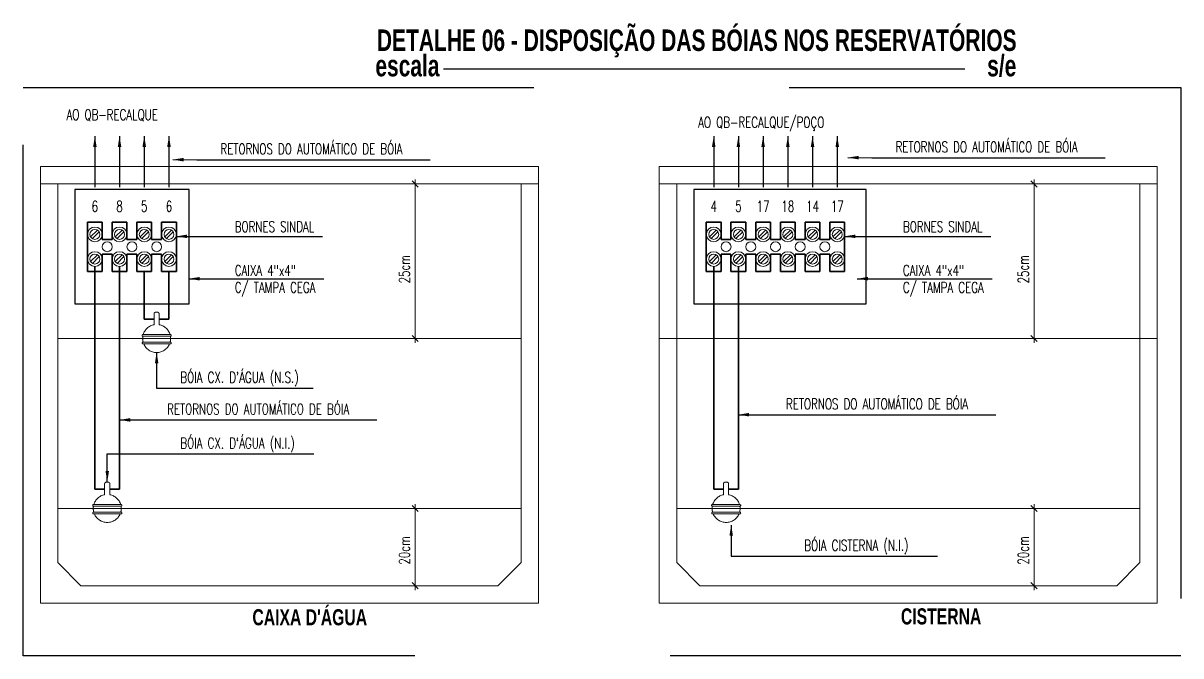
# Model space of a CAD drawing. Header units: millimetres. Extents: x 867 to 1330, y 209 to 507.
# Drawn here: x 1116.62 to 1138.21, y 254.85 to 266.64 of the extents above; entities that cross this region are included whole.
import ezdxf
from ezdxf.enums import TextEntityAlignment as Align

# ---------------------------------------------------------------- set-up
doc = ezdxf.new("R2010")
doc.units = ezdxf.units.MM
doc.header["$LTSCALE"] = 5
doc.linetypes.add('HIDDEN', pattern=[9.525, 6.35, -3.175])
for name, color, linetype, lineweight in [('I-ARQ', 8, 'Continuous', 0), ('I-CAIXAS', 3, 'Continuous', 30), ('I-DU_AZUL', 5, 'Continuous', 35), ('I-DU_VERMELHO', 1, 'HIDDEN', 5), ('I-ELET_EMB', 5, 'Continuous', 35), ('I-LIN_CHAMADA', 9, 'Continuous', 9), ('I-TEXTOS', 2, 'Continuous', 25)]:
    doc.layers.add(name, color=color, linetype=linetype, lineweight=lineweight)
doc.styles.add('ROMANS', font='ROMANS.SHX', dxfattribs={"height": 0.25})
doc.styles.add('SANSSERIFBOLD', font='sasb____.pfb')
doc.styles.get("Standard").update_dxf_attribs({"font": 'arial.ttf'})
doc.dimstyles.new('CHAMSETA_100', dxfattribs={"dimtxt": 0.18, "dimasz": 0.2, "dimexe": 0.18, "dimexo": 0.0625, "dimgap": 0.09, "dimtad": 0, "dimtih": 1, "dimtoh": 1, "dimdec": 4, "dimzin": 0, "dimdsep": 46, "dimtxsty": 'Standard', "dimcen": 0.09, "dimadec": 0, "dimazin": 0, "dimtfac": 1, "dimtdec": 4, "dimtofl": 0, "dimtmove": 0, "dimatfit": 3, "dimfxl": 1, "dimtolj": 1, "dimtzin": 0, "dimarcsym": 0})

# ---------------------------------------------------------------- blocks, each defined once
blk = doc.blocks.new('CRUZ')
for p, q in [((-2.04, 0), (2.04, 0)), ((-1.44, -1.44), (1.44, 1.44)), ((0, 1.97), (0, -1.97))]:
    blk.add_line(p, q)

msp = doc.modelspace()

# ---------------------------------------------------------------- linework, layer by layer
at = {"linetype": 'HIDDEN', "ltscale": 0.3}
for p, q in [((1118.465, 262.782), (1118.339, 262.656)), ((1118.339, 262.195), (1118.465, 262.321))]:
    msp.add_line(p, q, dxfattribs=at)
msp.add_lwpolyline([(1116.62, 265.443), (1138.212, 265.443), (1138.212, 254.847), (1116.62, 254.847)], close=True, dxfattribs=at)
at = {"layer": 'I-ARQ'}
for p, q in [((1126.231, 263.966), (1116.943, 263.966)), ((1116.943, 263.966), (1116.943, 263.642)), ((1126.231, 263.642), (1126.231, 263.966)), ((1137.773, 263.966), (1128.485, 263.966)), ((1128.485, 263.966), (1128.485, 263.642)), ((1137.773, 263.642), (1137.773, 263.966)), ((1126.231, 263.642), (1116.943, 263.642)), ((1116.943, 263.642), (1116.943, 255.83)), ((1117.267, 263.642), (1117.267, 256.586)), ((1125.907, 256.586), (1125.907, 263.642)), ((1126.231, 255.83), (1126.231, 263.642)), ((1137.773, 263.642), (1128.485, 263.642)), ((1128.485, 263.642), (1128.485, 255.83)), ((1128.809, 263.642), (1128.809, 256.586)), ((1137.449, 256.586), (1137.449, 263.642)), ((1137.773, 255.83), (1137.773, 263.642)), ((1123.932, 263.602), (1123.932, 260.802)), ((1135.474, 263.602), (1135.474, 260.802)), ((1125.907, 260.762), (1117.267, 260.762)), ((1137.773, 260.762), (1128.485, 260.762)), ((1125.907, 257.594), (1117.267, 257.594)), ((1137.449, 257.594), (1128.809, 257.594)), ((1123.932, 257.554), (1123.932, 256.194)), ((1135.474, 257.554), (1135.474, 256.194)), ((1117.267, 256.586), (1117.699, 256.154)), ((1125.475, 256.154), (1125.907, 256.586)), ((1128.809, 256.586), (1129.241, 256.154)), ((1137.017, 256.154), (1137.449, 256.586)), ((1117.699, 256.154), (1125.475, 256.154)), ((1129.241, 256.154), (1137.017, 256.154)), ((1116.943, 255.83), (1126.231, 255.83)), ((1128.485, 255.83), (1137.773, 255.83))]:
    msp.add_line(p, q, dxfattribs=at)
at = {"layer": 'I-CAIXAS', "color": 3, "linetype": 'HIDDEN'}
for points in [[(1117.584, 261.407), (1119.714, 261.407), (1119.714, 263.537), (1117.584, 263.537)], [(1129.126, 261.407), (1132.342, 261.407), (1132.342, 263.537), (1129.126, 263.537)]]:
    msp.add_lwpolyline(points, close=True, dxfattribs=at)
at = {"layer": 'I-DU_AZUL'}
for p, q in [((1118.096, 262.933), (1117.819, 262.933)), ((1117.819, 262.933), (1117.819, 262.011)), ((1118.096, 262.61), (1118.096, 262.933)), ((1118.557, 262.933), (1118.28, 262.933)), ((1118.28, 262.933), (1118.28, 262.61)), ((1118.557, 262.61), (1118.557, 262.933)), ((1119.017, 262.933), (1118.741, 262.933)), ((1118.741, 262.933), (1118.741, 262.61)), ((1119.017, 262.61), (1119.017, 262.933)), ((1119.478, 262.933), (1119.202, 262.933)), ((1119.202, 262.933), (1119.202, 262.61)), ((1119.478, 262.011), (1119.478, 262.933)), ((1129.638, 262.933), (1129.361, 262.933)), ((1129.361, 262.933), (1129.361, 262.011)), ((1129.638, 262.61), (1129.638, 262.933)), ((1130.099, 262.933), (1129.822, 262.933)), ((1129.822, 262.933), (1129.822, 262.61)), ((1130.099, 262.61), (1130.099, 262.933)), ((1130.283, 262.933), (1130.283, 262.61)), ((1130.559, 262.933), (1130.283, 262.933)), ((1130.559, 262.61), (1130.559, 262.933)), ((1131.02, 262.933), (1130.744, 262.933)), ((1130.744, 262.933), (1130.744, 262.61)), ((1131.02, 262.61), (1131.02, 262.933)), ((1131.205, 262.933), (1131.205, 262.61)), ((1131.481, 262.933), (1131.205, 262.933)), ((1131.481, 262.61), (1131.481, 262.933)), ((1131.942, 262.933), (1131.665, 262.933)), ((1131.665, 262.933), (1131.665, 262.61)), ((1131.942, 262.011), (1131.942, 262.933)), ((1118.28, 262.61), (1118.096, 262.61)), ((1118.741, 262.61), (1118.557, 262.61)), ((1119.202, 262.61), (1119.017, 262.61)), ((1129.822, 262.61), (1129.638, 262.61)), ((1130.283, 262.61), (1130.099, 262.61)), ((1130.744, 262.61), (1130.559, 262.61)), ((1131.205, 262.61), (1131.02, 262.61)), ((1131.665, 262.61), (1131.481, 262.61)), ((1118.096, 262.334), (1118.28, 262.334)), ((1118.096, 262.011), (1118.096, 262.334)), ((1118.28, 262.334), (1118.28, 262.011)), ((1118.557, 262.334), (1118.741, 262.334)), ((1118.557, 262.011), (1118.557, 262.334)), ((1118.741, 262.334), (1118.741, 262.011)), ((1119.017, 262.334), (1119.202, 262.334)), ((1119.017, 262.011), (1119.017, 262.334)), ((1119.202, 262.334), (1119.202, 262.011)), ((1129.638, 262.334), (1129.822, 262.334)), ((1129.638, 262.011), (1129.638, 262.334)), ((1129.822, 262.334), (1129.822, 262.011)), ((1130.099, 262.334), (1130.283, 262.334)), ((1130.099, 262.011), (1130.099, 262.334)), ((1130.283, 262.334), (1130.283, 262.011)), ((1130.559, 262.334), (1130.744, 262.334)), ((1130.559, 262.011), (1130.559, 262.334)), ((1130.744, 262.334), (1130.744, 262.011)), ((1131.02, 262.334), (1131.205, 262.334)), ((1131.02, 262.011), (1131.02, 262.334)), ((1131.205, 262.334), (1131.205, 262.011)), ((1131.481, 262.334), (1131.665, 262.334)), ((1131.481, 262.011), (1131.481, 262.334)), ((1131.665, 262.334), (1131.665, 262.011)), ((1117.819, 262.011), (1118.096, 262.011)), ((1118.28, 262.011), (1118.557, 262.011)), ((1118.741, 262.011), (1119.017, 262.011)), ((1119.202, 262.011), (1119.478, 262.011)), ((1129.361, 262.011), (1129.638, 262.011)), ((1129.822, 262.011), (1130.099, 262.011)), ((1130.283, 262.011), (1130.559, 262.011)), ((1130.744, 262.011), (1131.02, 262.011)), ((1131.205, 262.011), (1131.481, 262.011)), ((1131.665, 262.011), (1131.942, 262.011))]:
    msp.add_line(p, q, dxfattribs=at)
at = {"layer": 'I-DU_VERMELHO', "ltscale": 0.1}
for p, q in [((1119.061, 261.018), (1119.061, 261.222)), ((1119.127, 261.251), (1119.09, 261.251)), ((1119.156, 261.019), (1119.156, 261.222))]:
    msp.add_line(p, q, dxfattribs=at)
at = {"layer": 'I-DU_VERMELHO', "color": 253}
for p, q in [((1119.368, 260.835), (1118.852, 260.835)), ((1118.837, 260.819), (1118.837, 260.821)), ((1118.84, 260.675), (1118.84, 260.677)), ((1119.368, 260.804), (1118.852, 260.804)), ((1119.369, 260.692), (1118.855, 260.692)), ((1119.369, 260.661), (1118.855, 260.661)), ((1119.382, 260.819), (1119.382, 260.821)), ((1119.384, 260.675), (1119.384, 260.677)), ((1117.917, 257.651), (1117.917, 257.653)), ((1118.447, 257.667), (1117.931, 257.667)), ((1118.447, 257.636), (1117.931, 257.636)), ((1118.462, 257.651), (1118.462, 257.653)), ((1117.92, 257.507), (1117.92, 257.509)), ((1118.449, 257.524), (1117.934, 257.524)), ((1118.449, 257.493), (1117.934, 257.493)), ((1118.463, 257.507), (1118.463, 257.509))]:
    msp.add_line(p, q, dxfattribs=at)
at = {"layer": 'I-DU_VERMELHO'}
for p, q in [((1118.14, 257.85), (1118.14, 258.054)), ((1118.207, 258.083), (1118.169, 258.083)), ((1118.236, 257.851), (1118.236, 258.054)), ((1129.682, 257.85), (1129.682, 258.054)), ((1129.749, 258.083), (1129.711, 258.083)), ((1129.778, 257.851), (1129.778, 258.054))]:
    msp.add_line(p, q, dxfattribs=at)
at = {"layer": 'I-DU_VERMELHO', "ltscale": 0.1}
for centre, start, end in [((1119.09, 261.222), 90, 180), ((1119.127, 261.222), 360, 90)]:
    msp.add_arc(centre, 0.0289, start, end, dxfattribs=at)
at = {"layer": 'I-DU_VERMELHO', "color": 253}
for centre, radius, start, end in [((1118.852, 260.821), 0.0145, 90, 180), ((1119.368, 260.821), 0.0145, 360, 90), ((1118.852, 260.819), 0.0145, 180, 270), ((1118.855, 260.677), 0.0145, 90, 180), ((1118.855, 260.675), 0.0145, 180, 270), ((1119.11, 260.762), 0.261, 170.6997, 195.6187), ((1119.11, 260.762), 0.261, 344.3813, 9.3003), ((1119.368, 260.819), 0.0145, 270, 360), ((1119.369, 260.677), 0.0145, 360, 90), ((1119.369, 260.675), 0.0145, 270, 360), ((1117.931, 257.653), 0.0145, 90, 180), ((1117.931, 257.651), 0.0145, 180, 270), ((1118.447, 257.653), 0.0145, 360, 90), ((1118.447, 257.651), 0.0145, 270, 360), ((1117.934, 257.509), 0.0145, 90, 180), ((1117.934, 257.507), 0.0145, 180, 270), ((1118.449, 257.509), 0.0145, 360, 90), ((1118.449, 257.507), 0.0145, 270, 360)]:
    msp.add_arc(centre, radius, start, end, dxfattribs=at)
at = {"layer": 'I-DU_VERMELHO'}
for centre, radius, start, end in [((1119.11, 260.762), 0.261, 100.7383, 163.7492), ((1119.11, 260.762), 0.261, 16.2508, 79.7357), ((1119.11, 260.762), 0.261, 202.797, 337.203), ((1118.169, 258.054), 0.0289, 90, 180), ((1118.207, 258.054), 0.0289, 360, 90), ((1129.711, 258.054), 0.0289, 90, 180), ((1129.749, 258.054), 0.0289, 360, 90), ((1118.189, 257.594), 0.261, 100.7383, 163.7492), ((1118.189, 257.594), 0.261, 16.2508, 79.7357), ((1129.731, 257.594), 0.261, 100.7383, 163.7492), ((1129.731, 257.594), 0.261, 16.2508, 79.7357), ((1118.189, 257.594), 0.261, 170.6997, 195.6187), ((1118.189, 257.594), 0.261, 344.3813, 9.3003), ((1129.731, 257.594), 0.261, 170.6997, 195.6187), ((1129.731, 257.594), 0.261, 344.3813, 9.3003), ((1118.189, 257.594), 0.261, 202.797, 337.203), ((1129.731, 257.594), 0.261, 202.797, 337.203)]:
    msp.add_arc(centre, radius, start, end, dxfattribs=at)
at = {"layer": 'I-ELET_EMB', "ltscale": 0.1}
for p, q in [((1117.958, 257.952), (1117.958, 262.103)), ((1118.418, 257.952), (1118.418, 262.103)), ((1118.878, 261.12), (1118.878, 262.011)), ((1119.339, 261.12), (1119.339, 262.011)), ((1129.5, 257.952), (1129.5, 262.103)), ((1129.96, 257.952), (1129.96, 262.103)), ((1119.061, 261.12), (1118.878, 261.12)), ((1119.156, 261.12), (1119.339, 261.12)), ((1118.14, 257.952), (1117.958, 257.952)), ((1118.236, 257.952), (1118.418, 257.952)), ((1129.682, 257.952), (1129.5, 257.952)), ((1129.778, 257.952), (1129.96, 257.952))]:
    msp.add_line(p, q, dxfattribs=at)
at = {"layer": 'I-LIN_CHAMADA', "color": 9}
for p, q in [((1118.004, 262.782), (1117.878, 262.656)), ((1118.926, 262.782), (1118.8, 262.656)), ((1119.387, 262.782), (1119.261, 262.656)), ((1129.546, 262.782), (1129.42, 262.656)), ((1130.007, 262.782), (1129.881, 262.656)), ((1130.468, 262.782), (1130.342, 262.656)), ((1130.929, 262.782), (1130.803, 262.656)), ((1131.39, 262.782), (1131.263, 262.656)), ((1131.85, 262.782), (1131.724, 262.656)), ((1118.037, 262.749), (1117.911, 262.623)), ((1118.498, 262.749), (1118.372, 262.623)), ((1118.959, 262.749), (1118.832, 262.623)), ((1119.419, 262.749), (1119.293, 262.623)), ((1129.579, 262.749), (1129.453, 262.623)), ((1130.04, 262.749), (1129.914, 262.623)), ((1130.501, 262.749), (1130.374, 262.623)), ((1130.961, 262.749), (1130.835, 262.623)), ((1131.422, 262.749), (1131.296, 262.623)), ((1131.883, 262.749), (1131.757, 262.623)), ((1117.878, 262.195), (1118.004, 262.321)), ((1117.911, 262.162), (1118.037, 262.288)), ((1118.372, 262.162), (1118.498, 262.288)), ((1118.8, 262.195), (1118.926, 262.321)), ((1118.832, 262.162), (1118.959, 262.288)), ((1119.261, 262.195), (1119.387, 262.321)), ((1119.293, 262.162), (1119.419, 262.288)), ((1129.42, 262.195), (1129.546, 262.321)), ((1129.453, 262.162), (1129.579, 262.288)), ((1129.881, 262.195), (1130.007, 262.321)), ((1129.914, 262.162), (1130.04, 262.288)), ((1130.342, 262.195), (1130.468, 262.321)), ((1130.374, 262.162), (1130.501, 262.288)), ((1130.803, 262.195), (1130.929, 262.321)), ((1130.835, 262.162), (1130.961, 262.288)), ((1131.263, 262.195), (1131.39, 262.321)), ((1131.296, 262.162), (1131.422, 262.288)), ((1131.724, 262.195), (1131.85, 262.321)), ((1131.757, 262.162), (1131.883, 262.288))]:
    msp.add_line(p, q, dxfattribs=at)
at = {"layer": 'I-LIN_CHAMADA'}
for p, q in [((1129.459, 257.651), (1129.459, 257.653)), ((1129.989, 257.667), (1129.473, 257.667)), ((1129.989, 257.636), (1129.473, 257.636)), ((1130.004, 257.651), (1130.004, 257.653)), ((1129.462, 257.507), (1129.462, 257.509)), ((1129.991, 257.524), (1129.476, 257.524)), ((1129.991, 257.493), (1129.476, 257.493)), ((1130.005, 257.507), (1130.005, 257.509))]:
    msp.add_line(p, q, dxfattribs=at)
at = {"layer": 'I-LIN_CHAMADA', "color": 9}
for centre, radius in [((1117.958, 262.702), 0.138), ((1117.958, 262.702), 0.0922), ((1118.418, 262.702), 0.138), ((1118.418, 262.702), 0.0922), ((1118.879, 262.702), 0.138), ((1118.879, 262.702), 0.0922), ((1119.34, 262.702), 0.138), ((1119.34, 262.702), 0.0922), ((1129.5, 262.702), 0.138), ((1129.5, 262.702), 0.0922), ((1129.96, 262.702), 0.138), ((1129.96, 262.702), 0.0922), ((1130.421, 262.702), 0.138), ((1130.421, 262.702), 0.0922), ((1130.882, 262.702), 0.138), ((1130.882, 262.702), 0.0922), ((1131.343, 262.702), 0.138), ((1131.343, 262.702), 0.0922), ((1131.804, 262.702), 0.138), ((1131.804, 262.702), 0.0922), ((1118.188, 262.472), 0.0922), ((1118.649, 262.472), 0.0922), ((1119.11, 262.472), 0.0922), ((1129.73, 262.472), 0.0922), ((1130.191, 262.472), 0.0922), ((1130.652, 262.472), 0.0922), ((1131.112, 262.472), 0.0922), ((1131.573, 262.472), 0.0922), ((1117.958, 262.242), 0.138), ((1118.418, 262.242), 0.138), ((1118.879, 262.242), 0.138), ((1119.34, 262.242), 0.138), ((1129.5, 262.242), 0.138), ((1129.96, 262.242), 0.138), ((1130.421, 262.242), 0.138), ((1130.882, 262.242), 0.138), ((1131.343, 262.242), 0.138), ((1131.804, 262.242), 0.138), ((1117.958, 262.242), 0.0922), ((1118.418, 262.242), 0.0922), ((1118.879, 262.242), 0.0922), ((1119.34, 262.242), 0.0922), ((1129.5, 262.242), 0.0922), ((1129.96, 262.242), 0.0922), ((1130.421, 262.242), 0.0922), ((1130.882, 262.242), 0.0922), ((1131.343, 262.242), 0.0922), ((1131.804, 262.242), 0.0922)]:
    msp.add_circle(centre, radius, dxfattribs=at)
at = {"layer": 'I-LIN_CHAMADA'}
for centre, start, end in [((1129.473, 257.653), 90, 180), ((1129.473, 257.651), 180, 270), ((1129.989, 257.653), 360, 90), ((1129.989, 257.651), 270, 360), ((1129.476, 257.509), 90, 180), ((1129.476, 257.507), 180, 270), ((1129.991, 257.509), 360, 90), ((1129.991, 257.507), 270, 360)]:
    msp.add_arc(centre, 0.0145, start, end, dxfattribs=at)
at = {"layer": 'I-TEXTOS', "color": 4}
msp.add_line((1124.459, 265.79), (1134.182, 265.79), dxfattribs=at)

# ---------------------------------------------------------------- block references
at = {"layer": 'I-ARQ', "xscale": 0.04, "yscale": 0.04, "zscale": 0.04}
for p, rotation in [((1123.932, 263.642), 90), ((1135.474, 263.642), 90), ((1123.932, 260.762), 270), ((1135.474, 260.762), 270), ((1123.932, 257.594), 90), ((1135.474, 257.594), 90), ((1123.932, 256.154), 270), ((1135.474, 256.154), 270)]:
    msp.add_blockref('CRUZ', p, dxfattribs=dict(at, rotation=rotation))

# ---------------------------------------------------------------- texts
at = {"layer": 'I-TEXTOS', "color": 4, "style": 'SANSSERIFBOLD', "width": 0.7}
for s, height, p in [('DETALHE 06 - DISPOSIÇÃO DAS BÓIAS NOS RESERVATÓRIOS', 0.4, (1123.218, 266.122)), ('escala                                                                                              s/e', 0.4, (1123.189, 265.648)), ("CAIXA D'ÁGUA", 0.3, (1120.896, 255.416)), ('CISTERNA', 0.3, (1132.991, 255.432))]:
    msp.add_text(s, height=height, dxfattribs=at).set_placement(p)
at = {"layer": 'I-TEXTOS', "style": 'ROMANS', "width": 0.7}
for s, p in [('AO QB-RECALQUE', (1117.428, 264.833)), ('AO QB-RECALQUE/POÇO', (1129.21, 264.693)), ('RETORNOS DO AUTOMÁTICO DE BÓIA', (1132.891, 264.234)), ('RETORNOS DO AUTOMÁTICO DE BÓIA', (1120.3, 264.196)), ('BORNES SINDAL', (1120.567, 262.744)), ('BORNES SINDAL', (1133.03, 262.744)), ('CAIXA 4"x4"', (1120.567, 261.93)), ('CAIXA 4"x4"', (1133.03, 261.93)), ('C/ TAMPA CEGA', (1120.567, 261.613)), ('C/ TAMPA CEGA', (1133.03, 261.613)), ("BÓIA CX. D'ÁGUA (N.S.)", (1119.552, 259.938)), ('RETORNOS DO AUTOMÁTICO DE BÓIA', (1119.306, 259.345)), ('RETORNOS DO AUTOMÁTICO DE BÓIA', (1130.848, 259.442)), ('BÓIA CX. D`ÁGUA (N.I.)', (1119.552, 258.711)), ('BÓIA CISTERNA (N.I.)', (1131.189, 256.806))]:
    msp.add_text(s, height=0.2, dxfattribs=at).set_placement(p)
for s, p in [('6', (1117.958, 263.126)), ('8', (1118.418, 263.126)), ('5', (1118.879, 263.126)), ('6', (1119.34, 263.126)), ('4', (1129.5, 263.126)), ('5', (1129.96, 263.126)), ('17', (1130.421, 263.126)), ('18', (1130.882, 263.126)), ('14', (1131.343, 263.126)), ('17', (1131.804, 263.126))]:
    msp.add_text(s, height=0.2, dxfattribs=at).set_placement(p, align=Align.CENTER)
for s, p in [('25cm', (1123.832, 261.788)), ('25cm', (1135.374, 261.788)), ('20cm', (1123.832, 256.547)), ('20cm', (1135.374, 256.547))]:
    msp.add_text(s, height=0.2, rotation=90, dxfattribs=at).set_placement(p)

# ---------------------------------------------------------------- leaders
at = {"layer": 'I-ELET_EMB', "ltscale": 0.1}
for points in [[(1117.958, 264.534), (1117.958, 263.584)], [(1118.418, 264.534), (1118.418, 263.584)], [(1118.879, 264.534), (1118.879, 263.584)], [(1119.34, 264.534), (1119.34, 263.584)], [(1129.5, 264.534), (1129.5, 263.584)], [(1129.96, 264.534), (1129.96, 263.584)], [(1130.421, 264.534), (1130.421, 263.584)], [(1130.882, 264.534), (1130.882, 263.584)], [(1131.343, 264.534), (1131.343, 263.584)], [(1131.804, 264.534), (1131.804, 263.584)]]:
    msp.add_leader(points, dimstyle='CHAMSETA_100', dxfattribs=at)
at = {"layer": 'I-LIN_CHAMADA'}
for points in [[(1119.412, 264.096), (1119.857, 264.094), (1124.213, 264.094)], [(1132.003, 264.134), (1132.448, 264.132), (1136.803, 264.132)], [(1119.478, 262.666), (1122.205, 262.666)], [(1131.942, 262.666), (1134.669, 262.666)], [(1119.714, 261.876), (1122.228, 261.876)], [(1132.177, 261.876), (1134.692, 261.876)], [(1119.11, 260.501), (1119.11, 259.836), (1122.031, 259.836)], [(1129.96, 259.342), (1130.406, 259.34), (1134.761, 259.34)], [(1118.418, 259.245), (1118.864, 259.243), (1123.219, 259.243)], [(1118.189, 258.093), (1118.189, 258.609), (1122.04, 258.609)], [(1129.826, 257.284), (1129.826, 256.704), (1133.676, 256.704)]]:
    msp.add_leader(points, dimstyle='CHAMSETA_100', dxfattribs=at)

doc.saveas('drawing.dxf')
